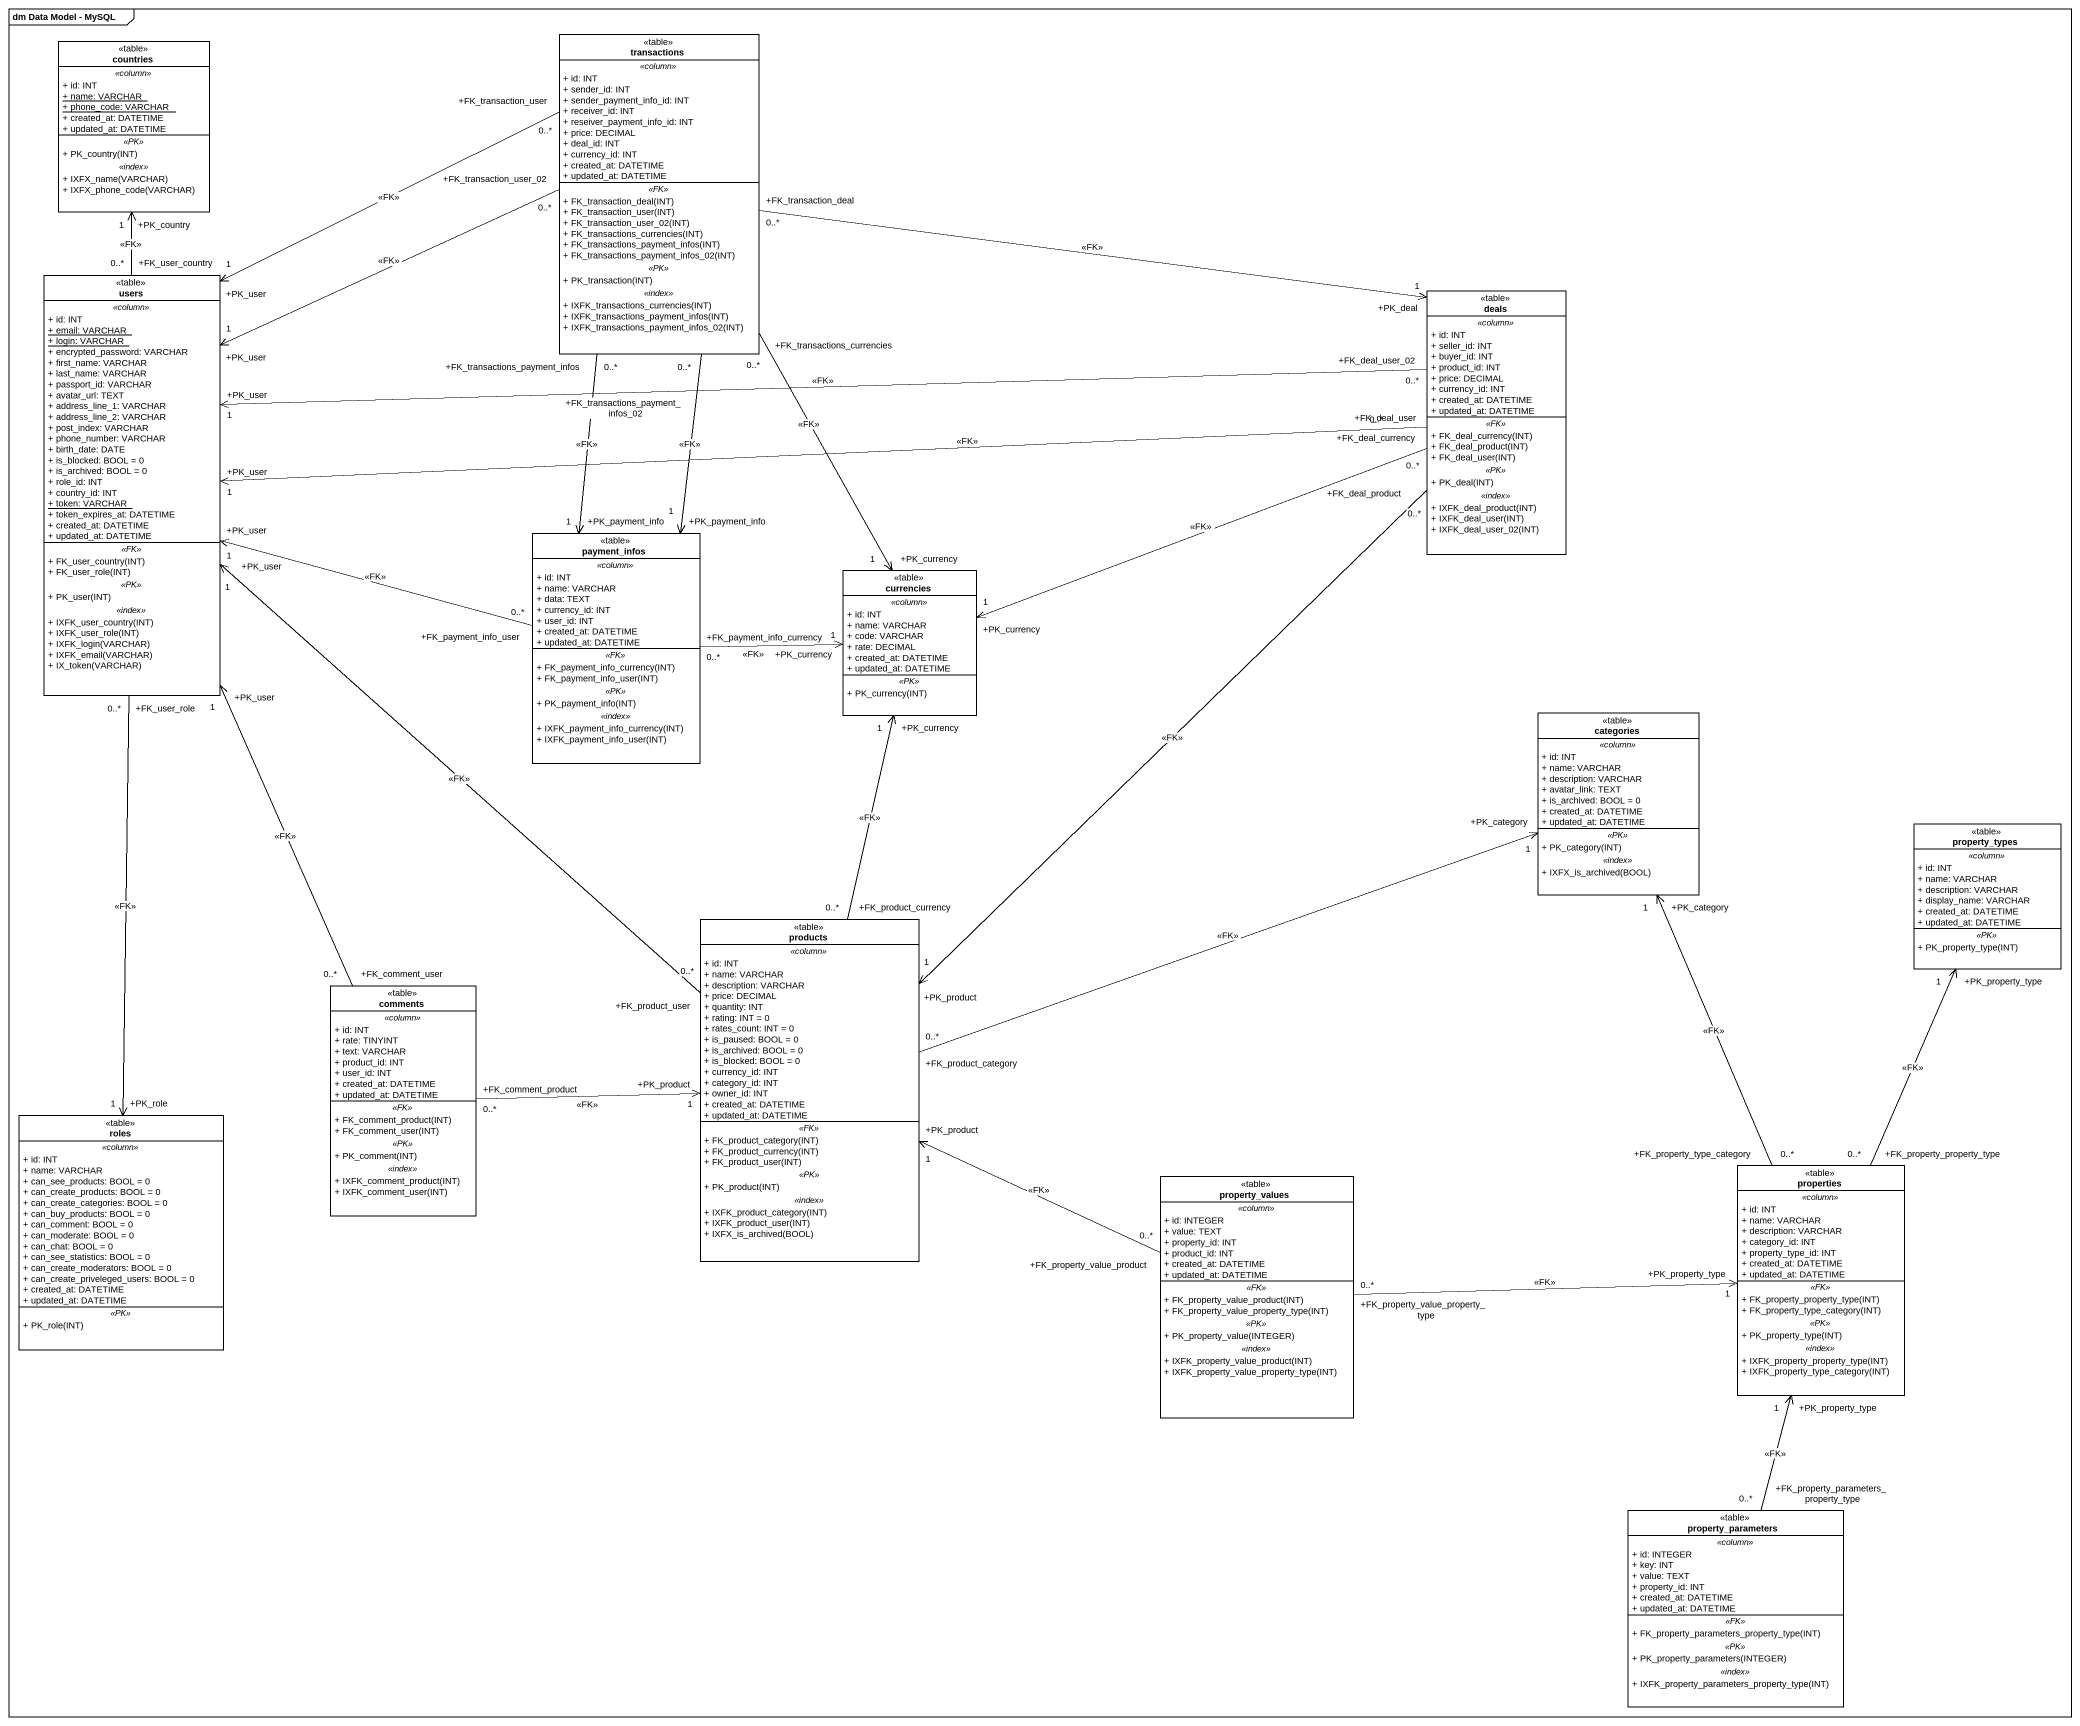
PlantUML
@startuml
mainframe dm Data Model - MySQL
hide circle
hide empty members
skinparam classAttributeIconSize 0
class countries <<table>> {
  .. <<column>> ..
  + id: INT
  {static} + name: VARCHAR
  {static} + phone_code: VARCHAR
  + created_at: DATETIME
  + updated_at: DATETIME
  .. <<PK>> ..
  + PK_country(INT)
  .. <<index>> ..
  + IXFX_name(VARCHAR)
  + IXFX_phone_code(VARCHAR)
}
class transactions <<table>> {
  .. <<column>> ..
  + id: INT
  + sender_id: INT
  + sender_payment_info_id: INT
  + receiver_id: INT
  + reseiver_payment_info_id: INT
  + price: DECIMAL
  + deal_id: INT
  + currency_id: INT
  + created_at: DATETIME
  + updated_at: DATETIME
  .. <<FK>> ..
  + FK_transaction_deal(INT)
  + FK_transaction_user(INT)
  + FK_transaction_user_02(INT)
  + FK_transactions_currencies(INT)
  + FK_transactions_payment_infos(INT)
  + FK_transactions_payment_infos_02(INT)
  .. <<PK>> ..
  + PK_transaction(INT)
  .. <<index>> ..
  + IXFK_transactions_currencies(INT)
  + IXFK_transactions_payment_infos(INT)
  + IXFK_transactions_payment_infos_02(INT)
}
class users <<table>> {
  .. <<column>> ..
  + id: INT
  {static} + email: VARCHAR
  {static} + login: VARCHAR
  + encrypted_password: VARCHAR
  + first_name: VARCHAR
  + last_name: VARCHAR
  + passport_id: VARCHAR
  + avatar_url: TEXT
  + address_line_1: VARCHAR
  + address_line_2: VARCHAR
  + post_index: VARCHAR
  + phone_number: VARCHAR
  + birth_date: DATE
  + is_blocked: BOOL = 0
  + is_archived: BOOL = 0
  + role_id: INT
  + country_id: INT
  {static} + token: VARCHAR
  + token_expires_at: DATETIME
  + created_at: DATETIME
  + updated_at: DATETIME
  .. <<FK>> ..
  + FK_user_country(INT)
  + FK_user_role(INT)
  .. <<PK>> ..
  + PK_user(INT)
  .. <<index>> ..
  + IXFK_user_country(INT)
  + IXFK_user_role(INT)
  + IXFK_login(VARCHAR)
  + IXFK_email(VARCHAR)
  + IX_token(VARCHAR)
}
class deals <<table>> {
  .. <<column>> ..
  + id: INT
  + seller_id: INT
  + buyer_id: INT
  + product_id: INT
  + price: DECIMAL
  + currency_id: INT
  + created_at: DATETIME
  + updated_at: DATETIME
  .. <<FK>> ..
  + FK_deal_currency(INT)
  + FK_deal_product(INT)
  + FK_deal_user(INT)
  .. <<PK>> ..
  + PK_deal(INT)
  .. <<index>> ..
  + IXFK_deal_product(INT)
  + IXFK_deal_user(INT)
  + IXFK_deal_user_02(INT)
}
class payment_infos <<table>> {
  .. <<column>> ..
  + id: INT
  + name: VARCHAR
  + data: TEXT
  + currency_id: INT
  + user_id: INT
  + created_at: DATETIME
  + updated_at: DATETIME
  .. <<FK>> ..
  + FK_payment_info_currency(INT)
  + FK_payment_info_user(INT)
  .. <<PK>> ..
  + PK_payment_info(INT)
  .. <<index>> ..
  + IXFK_payment_info_currency(INT)
  + IXFK_payment_info_user(INT)
}
class currencies <<table>> {
  .. <<column>> ..
  + id: INT
  + name: VARCHAR
  + code: VARCHAR
  + rate: DECIMAL
  + created_at: DATETIME
  + updated_at: DATETIME
  .. <<PK>> ..
  + PK_currency(INT)
}
class categories <<table>> {
  .. <<column>> ..
  + id: INT
  + name: VARCHAR
  + description: VARCHAR
  + avatar_link: TEXT
  + is_archived: BOOL = 0
  + created_at: DATETIME
  + updated_at: DATETIME
  .. <<PK>> ..
  + PK_category(INT)
  .. <<index>> ..
  + IXFX_is_archived(BOOL)
}
class property_types <<table>> {
  .. <<column>> ..
  + id: INT
  + name: VARCHAR
  + description: VARCHAR
  + display_name: VARCHAR
  + created_at: DATETIME
  + updated_at: DATETIME
  .. <<PK>> ..
  + PK_property_type(INT)
}
class products <<table>> {
  .. <<column>> ..
  + id: INT
  + name: VARCHAR
  + description: VARCHAR
  + price: DECIMAL
  + quantity: INT
  + rating: INT = 0
  + rates_count: INT = 0
  + is_paused: BOOL = 0
  + is_archived: BOOL = 0
  + is_blocked: BOOL = 0
  + currency_id: INT
  + category_id: INT
  + owner_id: INT
  + created_at: DATETIME
  + updated_at: DATETIME
  .. <<FK>> ..
  + FK_product_category(INT)
  + FK_product_currency(INT)
  + FK_product_user(INT)
  .. <<PK>> ..
  + PK_product(INT)
  .. <<index>> ..
  + IXFK_product_category(INT)
  + IXFK_product_user(INT)
  + IXFX_is_archived(BOOL)
}
class comments <<table>> {
  .. <<column>> ..
  + id: INT
  + rate: TINYINT
  + text: VARCHAR
  + product_id: INT
  + user_id: INT
  + created_at: DATETIME
  + updated_at: DATETIME
  .. <<FK>> ..
  + FK_comment_product(INT)
  + FK_comment_user(INT)
  .. <<PK>> ..
  + PK_comment(INT)
  .. <<index>> ..
  + IXFK_comment_product(INT)
  + IXFK_comment_user(INT)
}
class roles <<table>> {
  .. <<column>> ..
  + id: INT
  + name: VARCHAR
  + can_see_products: BOOL = 0
  + can_create_products: BOOL = 0
  + can_create_categories: BOOL = 0
  + can_buy_products: BOOL = 0
  + can_comment: BOOL = 0
  + can_moderate: BOOL = 0
  + can_chat: BOOL = 0
  + can_see_statistics: BOOL = 0
  + can_create_moderators: BOOL = 0
  + can_create_priveleged_users: BOOL = 0
  + created_at: DATETIME
  + updated_at: DATETIME
  .. <<PK>> ..
  + PK_role(INT)
}
class property_values <<table>> {
  .. <<column>> ..
  + id: INTEGER
  + value: TEXT
  + property_id: INT
  + product_id: INT
  + created_at: DATETIME
  + updated_at: DATETIME
  .. <<FK>> ..
  + FK_property_value_product(INT)
  + FK_property_value_property_type(INT)
  .. <<PK>> ..
  + PK_property_value(INTEGER)
  .. <<index>> ..
  + IXFK_property_value_product(INT)
  + IXFK_property_value_property_type(INT)
}
class properties <<table>> {
  .. <<column>> ..
  + id: INT
  + name: VARCHAR
  + description: VARCHAR
  + category_id: INT
  + property_type_id: INT
  + created_at: DATETIME
  + updated_at: DATETIME
  .. <<FK>> ..
  + FK_property_property_type(INT)
  + FK_property_type_category(INT)
  .. <<PK>> ..
  + PK_property_type(INT)
  .. <<index>> ..
  + IXFK_property_property_type(INT)
  + IXFK_property_type_category(INT)
}
class property_parameters <<table>> {
  .. <<column>> ..
  + id: INTEGER
  + key: INT
  + value: TEXT
  + property_id: INT
  + created_at: DATETIME
  + updated_at: DATETIME
  .. <<FK>> ..
  + FK_property_parameters_property_type(INT)
  .. <<PK>> ..
  + PK_property_parameters(INTEGER)
  .. <<index>> ..
  + IXFK_property_parameters_property_type(INT)
}
transactions "+FK_transaction_user\n0..*" -left-> "+PK_user\n1" users : <<FK>>
transactions "+FK_transaction_user_02\n0..*" -left-> "+PK_user\n1" users : <<FK>>
transactions "+FK_transaction_deal\n0..*" -right-> "+PK_deal\n1" deals : <<FK>>
transactions "+FK_transactions_payment_infos\n0..*" --> "+PK_payment_info\n1" payment_infos : <<FK>>
transactions "+FK_transactions_payment_infos_02\n0..*" --> "+PK_payment_info\n1" payment_infos : <<FK>>
transactions "+FK_transactions_currencies\n0..*" --> "+PK_currency\n1" currencies : <<FK>>
users "+FK_user_country\n0..*" -up-> "+PK_country\n1" countries : <<FK>>
users "+FK_user_role\n0..*" --> "+PK_role\n1" roles : <<FK>>
deals "+FK_deal_user\n0..*" -left-> "+PK_user\n1" users : <<FK>>
deals "+FK_deal_user_02\n0..*" -left-> "+PK_user\n1" users : <<FK>>
deals "+FK_deal_currency\n0..*" -left-> "+PK_currency\n1" currencies : <<FK>>
deals "+FK_deal_product\n0..*" --> "+PK_product\n1" products : <<FK>>
payment_infos "+FK_payment_info_user\n0..*" -left-> "+PK_user\n1" users : <<FK>>
payment_infos "+FK_payment_info_currency\n0..*" -right-> "+PK_currency\n1" currencies : <<FK>>
products "+FK_product_user\n0..*" -up-> "+PK_user\n1" users : <<FK>>
products "+FK_product_currency\n0..*" -up-> "+PK_currency\n1" currencies : <<FK>>
products "+FK_product_category\n0..*" -right-> "+PK_category\n1" categories : <<FK>>
comments "+FK_comment_user\n0..*" -up-> "+PK_user\n1" users : <<FK>>
comments "+FK_comment_product\n0..*" -right-> "+PK_product\n1" products : <<FK>>
property_values "+FK_property_value_product\n0..*" -left-> "+PK_product\n1" products : <<FK>>
property_values "+FK_property_value_property_type\n0..*" -right-> "+PK_property_type\n1" properties : <<FK>>
properties "+FK_property_type_category\n0..*" -up-> "+PK_category\n1" categories : <<FK>>
properties "+FK_property_property_type\n0..*" -up-> "+PK_property_type\n1" property_types : <<FK>>
property_parameters "+FK_property_parameters_property_type\n0..*" -up-> "+PK_property_type\n1" properties : <<FK>>
@enduml
